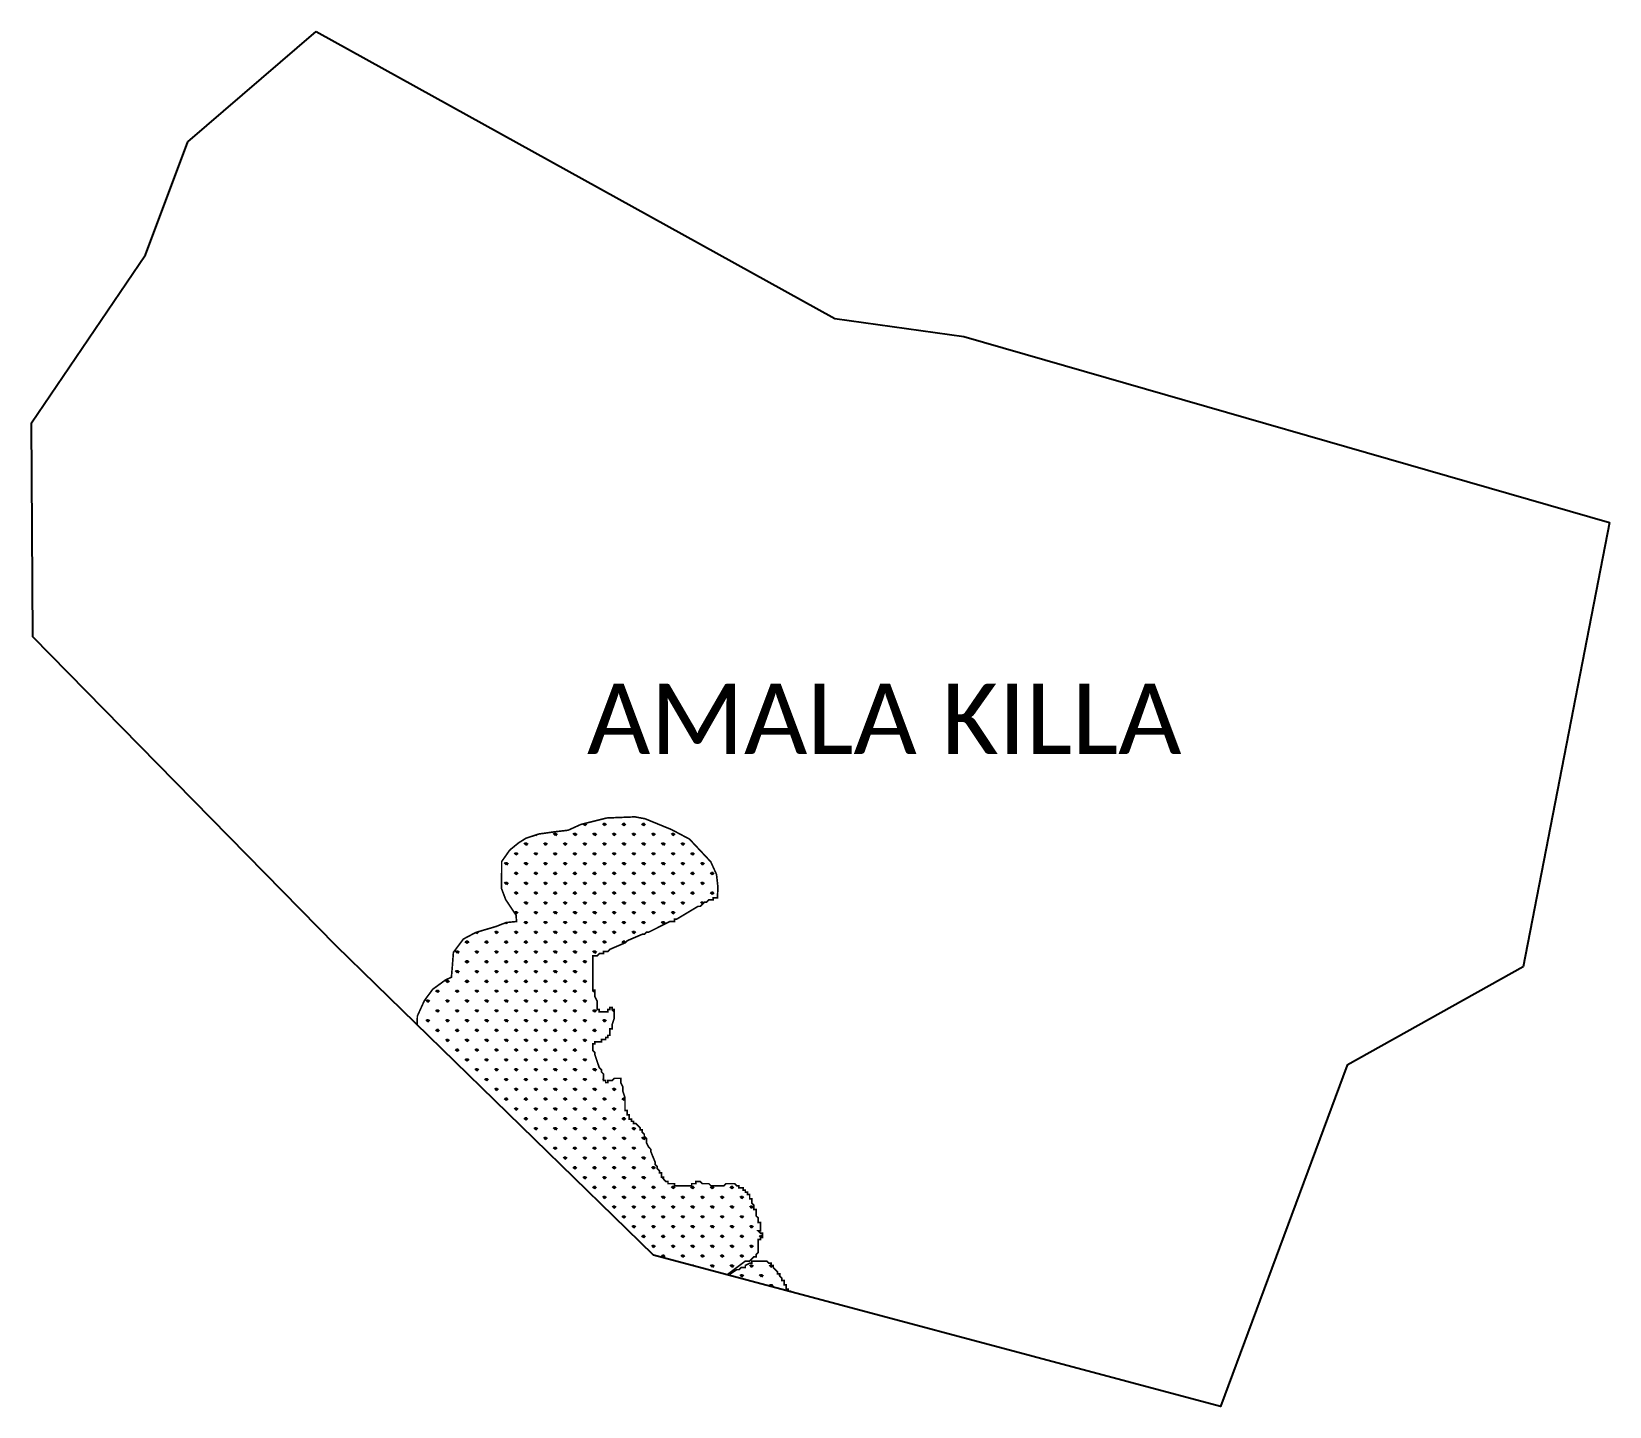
# Model space of a CAD drawing. Header units: metres. Extents: x 260510 to 263399, y 2153282 to 2155799.
import ezdxf

# ---------------------------------------------------------------- set-up
doc = ezdxf.new("R2010")
doc.units = ezdxf.units.M
for name, color, linetype in [('MANGROOVES', 112, 'Continuous'), ('village', 3, 'Continuous'), ('VILLAGE NAME', 250, 'Continuous')]:
    doc.layers.add(name, color=color, linetype=linetype)

msp = doc.modelspace()

# ---------------------------------------------------------------- hatches: boundary and pattern name
at = {"layer": 'MANGROOVES'}
h = msp.add_hatch(dxfattribs=at)
h.set_pattern_fill('GRASS', color=256)
h.paths.add_polyline_path([(261596.5, 2154130.7), (261600.4, 2154134.6), (261628, 2154146.4), (261631.9, 2154146.4), (261635.8, 2154150.3), (261639.8, 2154150.3), (261679.1, 2154170), (261683.1, 2154170), (261687, 2154170), (261687, 2154174), (261690.9, 2154174), (261730.3, 2154197.6), (261734.2, 2154197.6), (261742.1, 2154205.4), (261746, 2154205.4), (261749.9, 2154209.4), (261753.9, 2154209.4), (261757.8, 2154209.4), (261757.8, 2154213.3), (261761.8, 2154213.3), (261765.7, 2154213.3), (261766.6, 2154232.9), (261764, 2154256), (261753.5, 2154279.1), (261714.5, 2154320.7), (261681.6, 2154338.1), (261633.3, 2154357.9), (261614.5, 2154361.4), (261562.9, 2154359.3), (261515.9, 2154347.6), (261492.3, 2154336.9), (261468.3, 2154334.1), (261438.8, 2154330), (261415, 2154322.2), (261401.4, 2154313.6), (261385.4, 2154300.5), (261370.7, 2154279.6), (261370.5, 2154229.9), (261378.1, 2154209.7), (261397, 2154181.5), (261397.9, 2154169.8), (261378.8, 2154167.9), (261360.7, 2154160.8), (261323.4, 2154149.8), (261300.7, 2154137.8), (261282.3, 2154113.4), (261280.6, 2154090.8), (261278.7, 2154067.9), (261267.4, 2154062.5), (261244.5, 2154045.8), (261229.2, 2154025.1), (261216.3, 2153996.7), (261215.9, 2153980.5), (261648.8, 2153558.8), (261783, 2153523), (261785.4, 2153524.6), (261816.8, 2153548.2), (261824.7, 2153548.2), (261828.7, 2153552.1), (261832.6, 2153556), (261836.5, 2153556), (261836.5, 2153560), (261840.5, 2153563.9), (261840.5, 2153567.9), (261840.5, 2153571.8), (261840.5, 2153575.7), (261840.5, 2153579.7), (261840.5, 2153583.6), (261840.5, 2153587.5), (261844.4, 2153587.5), (261844.4, 2153591.5), (261848.3, 2153591.5), (261848.3, 2153595.4), (261848.3, 2153599.3), (261844.4, 2153599.3), (261840.5, 2153603.3), (261844.4, 2153603.3), (261844.4, 2153607.2), (261844.4, 2153611.1), (261844.4, 2153615.1), (261844.4, 2153619), (261840.5, 2153619), (261840.5, 2153623), (261840.5, 2153626.9), (261836.5, 2153630.8), (261836.5, 2153634.8), (261836.5, 2153642.6), (261832.6, 2153642.6), (261832.6, 2153646.6), (261832.6, 2153650.5), (261828.7, 2153654.4), (261828.7, 2153658.4), (261828.7, 2153662.3), (261824.7, 2153662.3), (261824.7, 2153666.2), (261824.7, 2153670.2), (261820.8, 2153670.2), (261820.8, 2153674.1), (261816.8, 2153674.1), (261816.8, 2153678.1), (261812.9, 2153678.1), (261812.9, 2153682), (261809, 2153682), (261805, 2153682), (261805, 2153685.9), (261801.1, 2153685.9), (261797.2, 2153689.9), (261793.2, 2153689.9), (261789.3, 2153689.9), (261785.4, 2153689.9), (261781.4, 2153689.9), (261777.5, 2153685.9), (261773.6, 2153685.9), (261769.6, 2153685.9), (261765.7, 2153685.9), (261761.8, 2153685.9), (261757.8, 2153685.9), (261753.9, 2153685.9), (261749.9, 2153689.9), (261746, 2153689.9), (261742.1, 2153689.9), (261738.1, 2153689.9), (261734.2, 2153693.8), (261730.3, 2153693.8), (261726.3, 2153693.8), (261726.3, 2153689.9), (261722.4, 2153689.9), (261718.5, 2153689.9), (261718.5, 2153685.9), (261714.5, 2153685.9), (261710.6, 2153685.9), (261706.7, 2153685.9), (261702.7, 2153685.9), (261698.8, 2153685.9), (261694.9, 2153685.9), (261690.9, 2153685.9), (261687, 2153685.9), (261687, 2153689.9), (261683.1, 2153689.9), (261679.1, 2153689.9), (261675.2, 2153689.9), (261675.2, 2153693.8), (261671.2, 2153693.8), (261667.3, 2153697.7), (261667.3, 2153701.7), (261663.4, 2153701.7), (261663.4, 2153705.6), (261663.4, 2153709.5), (261659.4, 2153709.5), (261659.4, 2153713.5), (261655.5, 2153717.4), (261655.5, 2153721.3), (261651.6, 2153725.3), (261651.6, 2153729.2), (261643.7, 2153748.9), (261643.7, 2153752.8), (261639.8, 2153756.8), (261635.8, 2153764.6), (261635.8, 2153768.6), (261635.8, 2153772.5), (261631.9, 2153776.4), (261631.9, 2153780.4), (261628, 2153784.3), (261628, 2153788.3), (261624, 2153788.3), (261624, 2153792.2), (261620.1, 2153796.1), (261616.2, 2153800.1), (261612.2, 2153800.1), (261612.2, 2153804), (261608.3, 2153804), (261608.3, 2153807.9), (261604.3, 2153807.9), (261604.3, 2153811.9), (261604.3, 2153815.8), (261600.4, 2153815.8), (261600.4, 2153819.7), (261600.4, 2153823.7), (261596.5, 2153823.7), (261596.5, 2153827.6), (261596.5, 2153831.5), (261596.5, 2153835.5), (261596.5, 2153839.4), (261596.5, 2153843.4), (261596.5, 2153847.3), (261592.5, 2153859.1), (261592.5, 2153863), (261592.5, 2153867), (261588.6, 2153874.8), (261588.6, 2153878.8), (261588.6, 2153882.7), (261584.7, 2153882.7), (261580.7, 2153882.7), (261576.8, 2153882.7), (261572.9, 2153878.8), (261568.9, 2153878.8), (261565, 2153878.8), (261565, 2153874.8), (261561.1, 2153874.8), (261561.1, 2153878.8), (261557.1, 2153878.8), (261557.1, 2153882.7), (261557.1, 2153890.6), (261553.2, 2153894.5), (261553.2, 2153898.5), (261549.3, 2153902.4), (261541.4, 2153926), (261541.4, 2153929.9), (261537.5, 2153933.9), (261537.5, 2153937.8), (261537.5, 2153941.7), (261537.5, 2153945.7), (261541.4, 2153945.7), (261541.4, 2153949.6), (261545.3, 2153949.6), (261549.3, 2153949.6), (261553.2, 2153949.6), (261553.2, 2153953.6), (261557.1, 2153953.6), (261561.1, 2153953.6), (261561.1, 2153957.5), (261565, 2153957.5), (261565, 2153961.4), (261568.9, 2153961.4), (261568.9, 2153965.4), (261568.9, 2153969.3), (261568.9, 2153973.2), (261572.9, 2153973.2), (261572.9, 2153981.1), (261576.8, 2153992.9), (261576.8, 2153996.8), (261576.8, 2154000.8), (261576.8, 2154004.7), (261576.8, 2154008.7), (261572.9, 2154008.7), (261572.9, 2154012.6), (261568.9, 2154012.6), (261568.9, 2154008.7), (261565, 2154008.7), (261565, 2154004.7), (261561.1, 2154004.7), (261557.1, 2154004.7), (261553.2, 2154004.7), (261549.3, 2154004.7), (261549.3, 2154008.7), (261545.3, 2154008.7), (261545.3, 2154012.6), (261545.3, 2154024.4), (261541.4, 2154032.3), (261541.4, 2154036.2), (261541.4, 2154040.1), (261541.4, 2154044.1), (261537.5, 2154044.1), (261537.5, 2154048), (261537.5, 2154051.9), (261537.5, 2154055.9), (261537.5, 2154059.8), (261537.5, 2154063.8), (261537.5, 2154071.6), (261537.5, 2154075.6), (261537.5, 2154079.5), (261537.5, 2154083.4), (261537.5, 2154091.3), (261537.5, 2154095.2), (261537.5, 2154099.2), (261537.5, 2154103.1), (261537.5, 2154107), (261541.4, 2154107), (261545.3, 2154107), (261549.3, 2154111), (261553.2, 2154111), (261557.1, 2154111), (261557.1, 2154114.9), (261561.1, 2154114.9), (261565, 2154114.9), (261568.9, 2154118.9)])
h = msp.add_hatch(dxfattribs=at)
h.set_pattern_fill('GRASS', color=256)
h.paths.add_polyline_path([(261875.9, 2153528.5), (261871.9, 2153532.4), (261868, 2153536.4), (261868, 2153540.3), (261864.1, 2153540.3), (261864.1, 2153544.2), (261860.1, 2153544.2), (261856.2, 2153548.2), (261852.3, 2153548.2), (261848.3, 2153548.2), (261844.4, 2153548.2), (261840.5, 2153548.2), (261836.5, 2153548.2), (261832.6, 2153548.2), (261828.7, 2153548.2), (261828.7, 2153544.2), (261824.7, 2153544.2), (261816.8, 2153540.3), (261816.8, 2153536.4), (261812.9, 2153536.4), (261809, 2153536.4), (261805, 2153532.4), (261801.1, 2153532.4), (261789.3, 2153524.6), (261789.3, 2153521.3), (261895.5, 2153493), (261895.5, 2153497), (261891.6, 2153497), (261891.6, 2153500.9), (261891.6, 2153504.9), (261887.7, 2153504.9), (261887.7, 2153508.8), (261887.7, 2153512.8), (261883.7, 2153512.8), (261883.7, 2153516.7), (261879.8, 2153520.6), (261879.8, 2153524.6), (261875.9, 2153524.6)])

# ---------------------------------------------------------------- linework, layer by layer
at = {"layer": 'MANGROOVES', "const_width": 2.95}
for points in [[(261783, 2153523), (261785.4, 2153524.6), (261816.8, 2153548.2), (261824.7, 2153548.2), (261828.7, 2153552.1), (261832.6, 2153556), (261836.5, 2153556), (261836.5, 2153560), (261840.5, 2153563.9), (261840.5, 2153567.9), (261840.5, 2153571.8), (261840.5, 2153575.7), (261840.5, 2153579.7), (261840.5, 2153583.6), (261840.5, 2153587.5), (261844.4, 2153587.5), (261844.4, 2153591.5), (261848.3, 2153591.5), (261848.3, 2153595.4), (261848.3, 2153599.3), (261844.4, 2153599.3), (261840.5, 2153603.3), (261844.4, 2153603.3), (261844.4, 2153607.2), (261844.4, 2153611.1), (261844.4, 2153615.1), (261844.4, 2153619), (261840.5, 2153619), (261840.5, 2153623), (261840.5, 2153626.9), (261836.5, 2153630.8), (261836.5, 2153634.8), (261836.5, 2153642.6), (261832.6, 2153642.6), (261832.6, 2153646.6), (261832.6, 2153650.5), (261828.7, 2153654.4), (261828.7, 2153658.4), (261828.7, 2153662.3), (261824.7, 2153662.3), (261824.7, 2153666.2), (261824.7, 2153670.2), (261820.8, 2153670.2), (261820.8, 2153674.1), (261816.8, 2153674.1), (261816.8, 2153678.1), (261812.9, 2153678.1), (261812.9, 2153682), (261809, 2153682), (261805, 2153682), (261805, 2153685.9), (261801.1, 2153685.9), (261797.2, 2153689.9), (261793.2, 2153689.9), (261789.3, 2153689.9), (261785.4, 2153689.9), (261781.4, 2153689.9), (261777.5, 2153685.9), (261773.6, 2153685.9), (261769.6, 2153685.9), (261765.7, 2153685.9), (261761.8, 2153685.9), (261757.8, 2153685.9), (261753.9, 2153685.9), (261749.9, 2153689.9), (261746, 2153689.9), (261742.1, 2153689.9), (261738.1, 2153689.9), (261734.2, 2153693.8), (261730.3, 2153693.8), (261726.3, 2153693.8), (261726.3, 2153689.9), (261722.4, 2153689.9), (261718.5, 2153689.9), (261718.5, 2153685.9), (261714.5, 2153685.9), (261710.6, 2153685.9), (261706.7, 2153685.9), (261702.7, 2153685.9), (261698.8, 2153685.9), (261694.9, 2153685.9), (261690.9, 2153685.9), (261687, 2153685.9), (261687, 2153689.9), (261683.1, 2153689.9), (261679.1, 2153689.9), (261675.2, 2153689.9), (261675.2, 2153693.8), (261671.2, 2153693.8), (261667.3, 2153697.7), (261667.3, 2153701.7), (261663.4, 2153701.7), (261663.4, 2153705.6), (261663.4, 2153709.5), (261659.4, 2153709.5), (261659.4, 2153713.5), (261655.5, 2153717.4), (261655.5, 2153721.3), (261651.6, 2153725.3), (261651.6, 2153729.2), (261643.7, 2153748.9), (261643.7, 2153752.8), (261639.8, 2153756.8), (261635.8, 2153764.6), (261635.8, 2153768.6), (261635.8, 2153772.5), (261631.9, 2153776.4), (261631.9, 2153780.4), (261628, 2153784.3), (261628, 2153788.3), (261624, 2153788.3), (261624, 2153792.2), (261620.1, 2153796.1), (261616.2, 2153800.1), (261612.2, 2153800.1), (261612.2, 2153804), (261608.3, 2153804), (261608.3, 2153807.9), (261604.3, 2153807.9), (261604.3, 2153811.9), (261604.3, 2153815.8), (261600.4, 2153815.8), (261600.4, 2153819.7), (261600.4, 2153823.7), (261596.5, 2153823.7), (261596.5, 2153827.6), (261596.5, 2153831.5), (261596.5, 2153835.5), (261596.5, 2153839.4), (261596.5, 2153843.4), (261596.5, 2153847.3), (261592.5, 2153859.1), (261592.5, 2153863), (261592.5, 2153867), (261588.6, 2153874.8), (261588.6, 2153878.8), (261588.6, 2153882.7), (261584.7, 2153882.7), (261580.7, 2153882.7), (261576.8, 2153882.7), (261572.9, 2153878.8), (261568.9, 2153878.8), (261565, 2153878.8), (261565, 2153874.8), (261561.1, 2153874.8), (261561.1, 2153878.8), (261557.1, 2153878.8), (261557.1, 2153882.7), (261557.1, 2153890.6), (261553.2, 2153894.5), (261553.2, 2153898.5), (261549.3, 2153902.4), (261541.4, 2153926), (261541.4, 2153929.9), (261537.5, 2153933.9), (261537.5, 2153937.8), (261537.5, 2153941.7), (261537.5, 2153945.7), (261541.4, 2153945.7), (261541.4, 2153949.6), (261545.3, 2153949.6), (261549.3, 2153949.6), (261553.2, 2153949.6), (261553.2, 2153953.6), (261557.1, 2153953.6), (261561.1, 2153953.6), (261561.1, 2153957.5), (261565, 2153957.5), (261565, 2153961.4), (261568.9, 2153961.4), (261568.9, 2153965.4), (261568.9, 2153969.3), (261568.9, 2153973.2), (261572.9, 2153973.2), (261572.9, 2153981.1), (261576.8, 2153992.9), (261576.8, 2153996.8), (261576.8, 2154000.8), (261576.8, 2154004.7), (261576.8, 2154008.7), (261572.9, 2154008.7), (261572.9, 2154012.6), (261568.9, 2154012.6), (261568.9, 2154008.7), (261565, 2154008.7), (261565, 2154004.7), (261561.1, 2154004.7), (261557.1, 2154004.7), (261553.2, 2154004.7), (261549.3, 2154004.7), (261549.3, 2154008.7), (261545.3, 2154008.7), (261545.3, 2154012.6), (261545.3, 2154024.4), (261541.4, 2154032.3), (261541.4, 2154036.2), (261541.4, 2154040.1), (261541.4, 2154044.1), (261537.5, 2154044.1), (261537.5, 2154048), (261537.5, 2154051.9), (261537.5, 2154055.9), (261537.5, 2154059.8), (261537.5, 2154063.8), (261537.5, 2154071.6), (261537.5, 2154075.6), (261537.5, 2154079.5), (261537.5, 2154083.4), (261537.5, 2154091.3), (261537.5, 2154095.2), (261537.5, 2154099.2), (261537.5, 2154103.1), (261537.5, 2154107), (261541.4, 2154107), (261545.3, 2154107), (261549.3, 2154111), (261553.2, 2154111), (261557.1, 2154111), (261557.1, 2154114.9), (261561.1, 2154114.9), (261565, 2154114.9), (261568.9, 2154118.9), (261596.5, 2154130.7), (261600.4, 2154134.6), (261628, 2154146.4), (261631.9, 2154146.4), (261635.8, 2154150.3), (261639.8, 2154150.3), (261679.1, 2154170), (261683.1, 2154170), (261687, 2154170), (261687, 2154174), (261690.9, 2154174), (261730.3, 2154197.6), (261734.2, 2154197.6), (261742.1, 2154205.4), (261746, 2154205.4), (261749.9, 2154209.4), (261753.9, 2154209.4), (261757.8, 2154209.4), (261757.8, 2154213.3), (261761.8, 2154213.3), (261765.7, 2154213.3), (261766.6, 2154232.9), (261764, 2154256), (261753.5, 2154279.1), (261714.5, 2154320.7), (261681.6, 2154338.1), (261633.3, 2154357.9), (261614.5, 2154361.4), (261562.9, 2154359.3), (261515.9, 2154347.6), (261492.3, 2154336.9), (261468.3, 2154334.1), (261438.8, 2154330), (261415, 2154322.2), (261401.4, 2154313.6), (261385.4, 2154300.5), (261370.7, 2154279.6), (261370.5, 2154229.9), (261378.1, 2154209.7), (261397, 2154181.5), (261397.9, 2154169.8), (261378.8, 2154167.9), (261360.7, 2154160.8), (261323.4, 2154149.8), (261300.7, 2154137.8), (261282.3, 2154113.4), (261280.6, 2154090.8), (261278.7, 2154067.9), (261267.4, 2154062.5), (261244.5, 2154045.8), (261229.2, 2154025.1), (261216.3, 2153996.7), (261215.9, 2153980.5)], [(261899.5, 2153492), (261899.5, 2153493.1), (261895.5, 2153493.1), (261895.5, 2153497), (261891.6, 2153497), (261891.6, 2153500.9), (261891.6, 2153504.9), (261887.7, 2153504.9), (261887.7, 2153508.8), (261887.7, 2153512.8), (261883.7, 2153512.8), (261883.7, 2153516.7), (261879.8, 2153520.6), (261879.8, 2153524.6), (261875.9, 2153524.6), (261875.9, 2153528.5), (261871.9, 2153532.4), (261868, 2153536.4), (261868, 2153540.3), (261864.1, 2153540.3), (261864.1, 2153544.2), (261860.1, 2153544.2), (261856.2, 2153548.2), (261852.3, 2153548.2), (261848.3, 2153548.2), (261844.4, 2153548.2), (261840.5, 2153548.2), (261836.5, 2153548.2), (261832.6, 2153548.2), (261828.7, 2153548.2), (261828.7, 2153544.2), (261824.7, 2153544.2), (261816.8, 2153540.3), (261816.8, 2153536.4), (261812.9, 2153536.4), (261809, 2153536.4), (261805, 2153532.4), (261801.1, 2153532.4), (261789.3, 2153524.6), (261789.3, 2153520.6)]]:
    msp.add_lwpolyline(points, dxfattribs=at)
at = {"layer": 'village'}
msp.add_lwpolyline([(260796, 2155597.1), (261031.3, 2155799)], dxfattribs=at)
at = {"layer": 'village', "color": 3, "true_color": 0x00ff00}
for points in [[(261031.3, 2155799, 0), (261980.4, 2155273.8, 0), (262217.1, 2155240.5, 0), (263398.8, 2154900.5, 0)], [(263398.8, 2154900.5, 0), (263241.1, 2154086.9, 0), (262918.8, 2153907.1, 0), (262686.8, 2153282, 0), (261648.8, 2153558.8, 0), (261067.4, 2154125.3, 0), (260512.2, 2154690.9, 0), (260510, 2155083, 0), (260718.4, 2155390.3, 0), (260796, 2155597.1, 0)]]:
    msp.add_polyline3d(points, dxfattribs=at)

# ---------------------------------------------------------------- texts
at = {"layer": 'VILLAGE NAME', "insert": (261526.9, 2154605.2), "char_height": 128.647, "attachment_point": 1}
msp.add_mtext_dynamic_manual_height_columns('{\\fCalibri|b0|i0|c0|p34;AMALA KILLA }', width=1334.797, gutter_width=643.2, heights=[0], dxfattribs=at)

doc.saveas('drawing.dxf')
